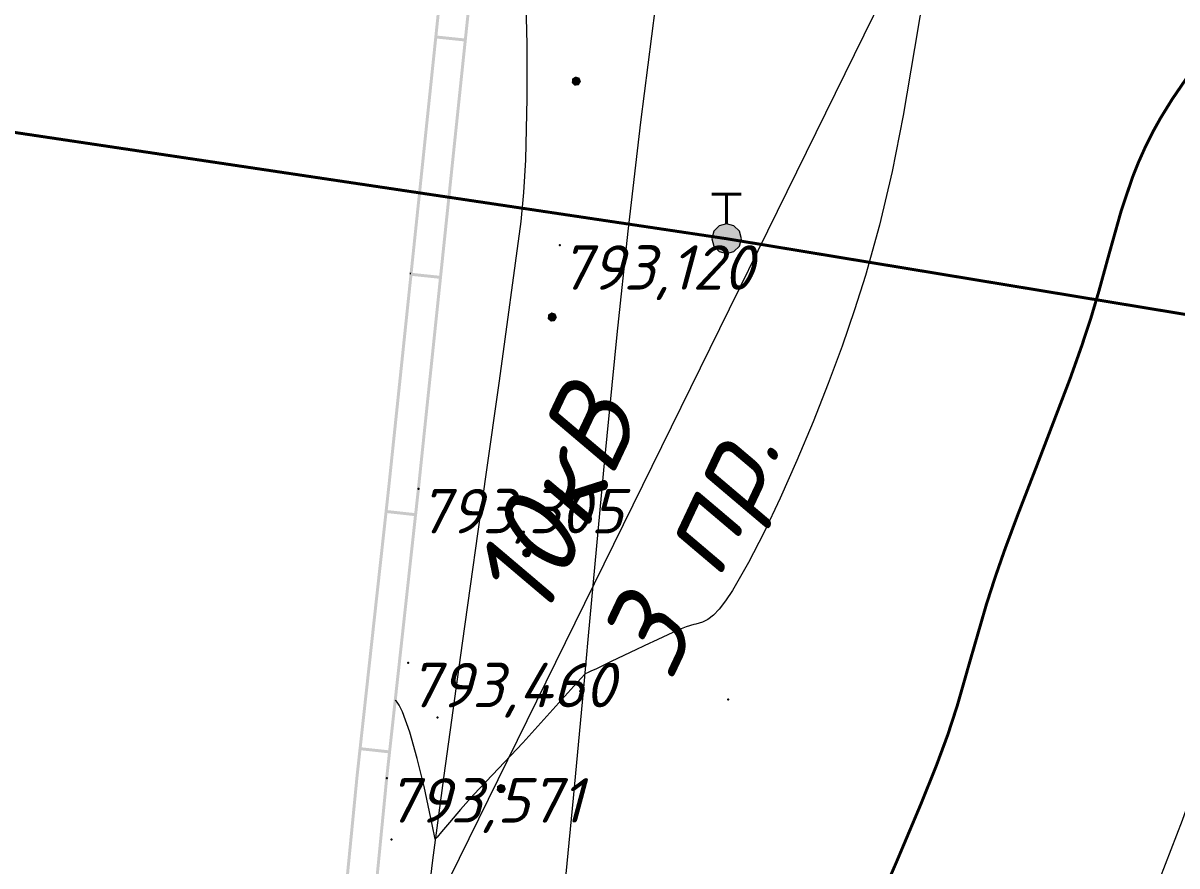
# Model space of a CAD drawing. Header units: metres. Extents: x 629572 to 645168, y 4785785 to 4790166.
# Drawn here: x 634751.56 to 634790.47, y 4788119.3 to 4788147.74 of the extents above; entities that cross this region are included whole.
import ezdxf

# ---------------------------------------------------------------- set-up
doc = ezdxf.new("R2010")
doc.units = ezdxf.units.M
doc.linetypes.add('Сплошная', pattern=[0])
doc.layers.get('0').update_dxf_attribs({"linetype": 'CONTINUOUS'})
for name, color, linetype in [('Горизонтали', 7, 'CONTINUOUS'), ('Дороги с покрытием (край_ бровка)', 7, 'CONTINUOUS'), ('Дороги с покрытием (осевая линия)', 7, 'CONTINUOUS'), ('каб.TNS+', 7, 'CONTINUOUS'), ('Кабельные столбики-сторожки', 7, 'CONTINUOUS'), ('Нурсултан', 7, 'CONTINUOUS'), ('Ограды каменные и жб (H более 1м) - по краю', 7, 'CONTINUOUS')]:
    doc.layers.add(name, color=color, linetype=linetype)
doc.layers.add('ЛЭП в.напряж.', color=10, linetype='SIL_KAB_VYSVOLT', lineweight=13)
doc.styles.add('ISOCPEUR', font='isocpeui.ttf')
doc.styles.get("Standard").update_dxf_attribs({"font": 'isocpeui.ttf'})
doc.linetypes.add('SIL_KAB_VYSVOLT', pattern='A,1.5,["<<",Standard,S=1.6,R=0,X=-1.5,Y=-0.8],5,0,1.5,[">>",Standard,S=1.6,R=0,X=-2.14,Y=-0.8],-2,8,-2', length=20)
doc.linetypes.add('TELEFON', pattern='A,8,["o",Standard,S=1,R=0,X=-4.33,Y=-0.34],-2', length=10)

# ---------------------------------------------------------------- blocks, each defined once
blk = doc.blocks.new('1010 - 119.2 эл.кабел.столбики-сторожки')
blk.add_hatch(color=7).paths.add_polyline_path([(0, 0.5), (-0.25, 0.433), (-0.433, 0.25), (-0.5, 0), (-0.433, -0.25), (-0.25, -0.433), (0, -0.5), (0.25, -0.433), (0.433, -0.25), (0.5, 0), (0.433, 0.25), (0.25, 0.433), (0, 0.5)])
at = {"color": 7, "linetype": 'Continuous', "lineweight": 0, "const_width": 0.1, "flags": 128}
for points in [[(-0.5, 1.5), (0.5, 1.5)], [(0, 0.5), (0, 1.5)]]:
    blk.add_lwpolyline(points, dxfattribs=at)
at = {"color": 7, "linetype": 'Continuous', "lineweight": 0, "flags": 128}
blk.add_lwpolyline([(0, 0.5), (-0.25, 0.433), (-0.433, 0.25), (-0.5, 0), (-0.433, -0.25), (-0.25, -0.433), (0, -0.5), (0.25, -0.433), (0.433, -0.25), (0.5, 0), (0.433, 0.25), (0.25, 0.433), (0, 0.5)], close=True, dxfattribs=at)
at = {"color": 7, "style": 'ISOCPEUR', "flags": 1}
for tag in ['X', 'Отметка', 'Отметка', 'Имя объекта CREDO-III', 'Код объекта CREDO-III', 'Примечание', 'Тип попереч. профиля', 'Y']:
    blk.add_attdef(tag, (0, 0), '', height=2.5, dxfattribs=at)

msp = doc.modelspace()

# ---------------------------------------------------------------- hatches: boundary and pattern name
at = {"layer": 'Дороги с покрытием (осевая линия)'}
for points in [[(634770.376, 4788145.76), (634770.374, 4788145.764), (634770.333, 4788145.878), (634770.33, 4788145.887), (634770.328, 4788145.891), (634770.324, 4788145.893), (634770.322, 4788145.888), (634770.32, 4788145.883), (634770.324, 4788145.893), (634770.283, 4788145.906), (634770.2, 4788145.934), (634770.196, 4788145.936), (634770.194, 4788145.935), (634770.192, 4788145.933), (634770.082, 4788145.862), (634770.078, 4788145.855), (634770.088, 4788145.854), (634770.078, 4788145.855), (634770.065, 4788145.725), (634770.075, 4788145.724), (634770.068, 4788145.717), (634770.143, 4788145.644), (634770.161, 4788145.626), (634770.168, 4788145.634), (634770.169, 4788145.626), (634770.168, 4788145.634), (634770.161, 4788145.626), (634770.163, 4788145.624), (634770.165, 4788145.623), (634770.169, 4788145.624), (634770.22, 4788145.638), (634770.233, 4788145.642), (634770.169, 4788145.624), (634770.299, 4788145.64), (634770.297, 4788145.65), (634770.298, 4788145.646), (634770.299, 4788145.64), (634770.306, 4788145.645), (634770.309, 4788145.653), (634770.331, 4788145.705), (634770.306, 4788145.645), (634770.374, 4788145.756), (634770.365, 4788145.761), (634770.374, 4788145.756)], [(634769.565, 4788137.8), (634769.564, 4788137.805), (634769.523, 4788137.918), (634769.52, 4788137.927), (634769.518, 4788137.932), (634769.514, 4788137.933), (634769.512, 4788137.928), (634769.511, 4788137.924), (634769.514, 4788137.933), (634769.474, 4788137.947), (634769.391, 4788137.975), (634769.389, 4788137.972), (634769.39, 4788137.974), (634769.391, 4788137.975), (634769.386, 4788137.977), (634769.385, 4788137.976), (634769.382, 4788137.974), (634769.387, 4788137.966), (634769.382, 4788137.974), (634769.272, 4788137.904), (634769.268, 4788137.897), (634769.254, 4788137.768), (634769.264, 4788137.766), (634769.254, 4788137.768), (634769.257, 4788137.759), (634769.332, 4788137.686), (634769.35, 4788137.668), (634769.352, 4788137.666), (634769.353, 4788137.665), (634769.358, 4788137.665), (634769.409, 4788137.679), (634769.421, 4788137.683), (634769.358, 4788137.665), (634769.487, 4788137.681), (634769.494, 4788137.685), (634769.563, 4788137.796)], [(634768.704, 4788129.846), (634768.702, 4788129.851), (634768.662, 4788129.964), (634768.659, 4788129.973), (634768.657, 4788129.978), (634768.653, 4788129.979), (634768.613, 4788129.993), (634768.53, 4788130.022), (634768.525, 4788130.024), (634768.524, 4788130.023), (634768.521, 4788130.021), (634768.527, 4788130.013), (634768.521, 4788130.021), (634768.505, 4788130.007), (634768.472, 4788129.978), (634768.521, 4788130.021), (634768.411, 4788129.951), (634768.417, 4788129.943), (634768.411, 4788129.951), (634768.407, 4788129.944), (634768.393, 4788129.815), (634768.403, 4788129.813), (634768.395, 4788129.806), (634768.47, 4788129.732), (634768.488, 4788129.715), (634768.495, 4788129.722), (634768.488, 4788129.715), (634768.49, 4788129.712), (634768.491, 4788129.711), (634768.496, 4788129.712), (634768.496, 4788129.714), (634768.495, 4788129.717), (634768.496, 4788129.712), (634768.625, 4788129.727), (634768.63, 4788129.727), (634768.633, 4788129.732), (634768.624, 4788129.737), (634768.633, 4788129.732), (634768.636, 4788129.74), (634768.659, 4788129.792), (634768.633, 4788129.732), (634768.702, 4788129.842), (634768.693, 4788129.847), (634768.702, 4788129.842)], [(634767.846, 4788121.893), (634767.844, 4788121.898), (634767.804, 4788122.011), (634767.8, 4788122.02), (634767.791, 4788122.017), (634767.8, 4788122.02), (634767.799, 4788122.025), (634767.794, 4788122.026), (634767.792, 4788122.021), (634767.792, 4788122.019), (634767.794, 4788122.026), (634767.754, 4788122.04), (634767.671, 4788122.068), (634767.668, 4788122.059), (634767.67, 4788122.066), (634767.671, 4788122.068), (634767.666, 4788122.07), (634767.665, 4788122.069), (634767.662, 4788122.067), (634767.553, 4788121.997), (634767.549, 4788121.994), (634767.548, 4788121.989), (634767.558, 4788121.988), (634767.548, 4788121.989), (634767.535, 4788121.86), (634767.534, 4788121.855), (634767.538, 4788121.852), (634767.613, 4788121.778), (634767.63, 4788121.761), (634767.633, 4788121.758), (634767.634, 4788121.757), (634767.639, 4788121.758), (634767.768, 4788121.773), (634767.767, 4788121.783), (634767.767, 4788121.779), (634767.768, 4788121.773), (634767.773, 4788121.774), (634767.775, 4788121.778), (634767.767, 4788121.783), (634767.775, 4788121.778), (634767.779, 4788121.787), (634767.801, 4788121.839), (634767.775, 4788121.778), (634767.843, 4788121.889), (634767.835, 4788121.894), (634767.843, 4788121.889)]]:
    msp.add_hatch(color=7, dxfattribs=at).paths.add_polyline_path(points)
at = {"layer": 'Ограды каменные и жб (H более 1м) - по краю'}
for points in [[(634764.075, 4788152.666), (634766.944, 4788152.13), (634766.988, 4788152.163), (634766.983, 4788152.159), (634766.946, 4788152.131), (634766.944, 4788152.13), (634766.651, 4788149.322), (634766.432, 4788147.218), (634766.531, 4788147.208), (634766.751, 4788149.312), (634767.047, 4788152.152), (634767.049, 4788152.166), (634767.054, 4788152.212), (634767.008, 4788152.22), (634764.044, 4788152.773), (634763.995, 4788152.782), (634763.986, 4788152.733), (634764.035, 4788152.724), (634763.986, 4788152.733), (634763.802, 4788151.75), (634763.793, 4788151.701), (634763.842, 4788151.692), (634763.851, 4788151.741), (634763.842, 4788151.692), (634765.854, 4788151.317), (634765.657, 4788149.426), (634765.437, 4788147.322), (634765.536, 4788147.312), (634765.756, 4788149.416), (634765.963, 4788151.398), (634765.944, 4788151.383), (634765.963, 4788151.398), (634765.963, 4788151.398), (634763.91, 4788151.781)], [(634765.915, 4788141.305), (634766.211, 4788144.146), (634766.526, 4788147.158), (634766.476, 4788147.164), (634766.526, 4788147.158), (634766.531, 4788147.208), (634766.481, 4788147.213), (634765.487, 4788147.317), (634765.437, 4788147.322), (634765.432, 4788147.273), (634765.117, 4788144.26), (634764.821, 4788141.419), (634764.601, 4788139.316), (634764.7, 4788139.305), (634764.92, 4788141.409), (634765.217, 4788144.25), (634765.526, 4788147.212), (634766.421, 4788147.119), (634766.112, 4788144.156), (634765.815, 4788141.316), (634765.595, 4788139.212), (634765.695, 4788139.202)], [(634765.078, 4788133.299), (634765.375, 4788136.139), (634765.69, 4788139.152), (634765.695, 4788139.202), (634765.645, 4788139.207), (634764.651, 4788139.311), (634764.645, 4788139.261), (634764.596, 4788139.266), (634764.281, 4788136.254), (634763.984, 4788133.413), (634763.851, 4788132.135), (634763.761, 4788131.315), (634763.861, 4788131.304), (634763.95, 4788132.124), (634763.912, 4788132.128), (634763.912, 4788132.128), (634763.912, 4788132.128), (634763.95, 4788132.124), (634764.084, 4788133.403), (634764.381, 4788136.243), (634764.69, 4788139.206), (634765.585, 4788139.113), (634765.276, 4788136.15), (634764.979, 4788133.309), (634764.845, 4788132.028), (634764.755, 4788131.206), (634764.855, 4788131.195), (634764.945, 4788132.018), (634764.945, 4788132.018), (634764.945, 4788132.018)], [(634764.651, 4788139.311), (634764.601, 4788139.316), (634764.596, 4788139.266), (634764.645, 4788139.261)], [(634764.208, 4788125.296), (634764.519, 4788128.135), (634764.849, 4788131.146), (634764.855, 4788131.195), (634764.805, 4788131.201), (634764.799, 4788131.151), (634764.805, 4788131.201), (634763.811, 4788131.31), (634763.761, 4788131.315), (634763.756, 4788131.266), (634763.805, 4788131.26), (634763.756, 4788131.266), (634763.425, 4788128.255), (634763.114, 4788125.416), (634762.884, 4788123.313), (634762.983, 4788123.302), (634763.214, 4788125.405), (634763.525, 4788128.244), (634763.85, 4788131.205), (634764.744, 4788131.107), (634764.42, 4788128.146), (634764.108, 4788125.307), (634763.878, 4788123.204), (634763.977, 4788123.193)], [(634763.775, 4788122.27), (634763.775, 4788122.27), (634763.775, 4788122.27), (634763.568, 4788120.14), (634763.291, 4788117.298), (634763.085, 4788115.193), (634763.185, 4788115.183), (634763.39, 4788117.288), (634763.667, 4788120.131), (634763.875, 4788122.26), (634763.972, 4788123.144), (634763.922, 4788123.149), (634763.972, 4788123.144), (634763.977, 4788123.193), (634763.927, 4788123.199), (634762.933, 4788123.308), (634762.884, 4788123.313), (634762.878, 4788123.263), (634762.928, 4788123.258), (634762.878, 4788123.263), (634762.781, 4788122.379), (634762.781, 4788122.373), (634762.78, 4788122.367), (634762.572, 4788120.237), (634762.295, 4788117.395), (634762.09, 4788115.29), (634762.19, 4788115.28), (634762.395, 4788117.385), (634762.672, 4788120.228), (634762.879, 4788122.357), (634762.88, 4788122.363), (634762.881, 4788122.369), (634762.972, 4788123.203), (634763.867, 4788123.105)]]:
    msp.add_hatch(color=7, dxfattribs=at).paths.add_polyline_path(points)

# ---------------------------------------------------------------- linework, layer by layer
at = {"layer": 'Горизонтали', "color": 34, "linetype": 'Сплошная', "lineweight": 0, "const_width": 0.1, "elevation": 794, "flags": 128}
msp.add_lwpolyline([(634788.551, 4788162.603), (634788.363, 4788161.818), (634788.235, 4788161.21), (634788.181, 4788160.686), (634788.192, 4788160.177), (634788.27, 4788159.687), (634788.418, 4788159.206), (634788.635, 4788158.742), (634788.922, 4788158.294), (634789.278, 4788157.864), (634789.584, 4788157.557), (634789.945, 4788157.237), (634790.364, 4788156.903), (634790.842, 4788156.552), (634791.968, 4788155.805), (634793.569, 4788154.832), (634794.789, 4788154.093), (634795.507, 4788153.615), (634795.916, 4788153.285), (634796.064, 4788153.136), (634796.18, 4788152.994), (634796.264, 4788152.856), (634796.318, 4788152.72), (634796.342, 4788152.585), (634796.338, 4788152.447), (634796.307, 4788152.312), (634796.248, 4788152.169), (634796.045, 4788151.849), (634795.718, 4788151.464), (634795.134, 4788150.857), (634794.983, 4788150.703), (634794.099, 4788149.785), (634793.304, 4788148.927), (634792.574, 4788148.105), (634791.91, 4788147.318), (634791.31, 4788146.565), (634790.778, 4788145.849), (634790.314, 4788145.17), (634789.919, 4788144.53), (634789.652, 4788144.05), (634789.408, 4788143.559), (634789.182, 4788143.054), (634788.971, 4788142.525), (634788.59, 4788141.393), (634788.15, 4788139.822), (634787.837, 4788138.681), (634787.578, 4788137.808), (634787.26, 4788136.841), (634786.869, 4788135.739), (634785.736, 4788132.775), (634785.084, 4788131.092), (634784.657, 4788129.945), (634784.341, 4788129.035), (634784.046, 4788128.121), (634783.443, 4788126.036), (634783.067, 4788124.716), (634782.746, 4788123.729), (634782.353, 4788122.668), (634781.825, 4788121.357), (634781.007, 4788119.416), (634779.676, 4788116.328), (634778.537, 4788113.767), (634777.554, 4788111.656), (634776.734, 4788110.008), (634776.329, 4788109.257), (634775.944, 4788108.593), (634775.577, 4788108.011), (634775.224, 4788107.506), (634774.885, 4788107.078), (634774.551, 4788106.713), (634774.214, 4788106.403), (634773.855, 4788106.131), (634773.512, 4788105.913), (634773.146, 4788105.719), (634772.742, 4788105.539), (634772.169, 4788105.314), (634771.539, 4788105.068), (634770.573, 4788104.648), (634769.626, 4788104.206), (634768.881, 4788103.846), (634768.583, 4788103.701), (634768.472, 4788103.646), (634768.34, 4788103.582), (634768.321, 4788103.573), (634768.299, 4788103.562)], dxfattribs=at)
at = {"layer": 'Горизонтали', "color": 34, "linetype": 'Сплошная', "lineweight": 0, "true_color": 0xa55200, "flags": 128}
for points, elevation in [([(634785.418, 4788162.473), (634785.169, 4788161.436), (634784.985, 4788160.642), (634784.853, 4788159.98), (634784.754, 4788159.362), (634784.691, 4788158.795), (634784.662, 4788158.269), (634784.67, 4788157.792), (634784.714, 4788157.363), (634784.794, 4788156.984), (634784.91, 4788156.646), (634785.073, 4788156.308), (634785.283, 4788155.964), (634785.591, 4788155.534), (634785.932, 4788155.046), (634786.113, 4788154.688), (634786.165, 4788154.516), (634786.191, 4788154.348), (634786.19, 4788154.18), (634786.163, 4788154.011), (634786.068, 4788153.736), (634785.906, 4788153.432), (634785.676, 4788153.099), (634785.378, 4788152.737), (634785.019, 4788152.351), (634784.59, 4788151.931), (634783.432, 4788150.904), (634783.251, 4788150.748), (634782.86, 4788150.401), (634782.608, 4788150.149), (634782.415, 4788149.91), (634782.264, 4788149.66), (634782.136, 4788149.367), (634782.023, 4788149.008), (634781.916, 4788148.554), (634781.801, 4788147.943), (634781.626, 4788146.883), (634781.242, 4788144.614), (634780.866, 4788142.724), (634780.443, 4788140.922), (634779.97, 4788139.218), (634779.604, 4788138.058), (634779.185, 4788136.84), (634778.717, 4788135.576), (634778.207, 4788134.286), (634777.657, 4788132.974), (634777.093, 4788131.706), (634776.538, 4788130.535), (634776.029, 4788129.537), (634775.488, 4788128.596), (634775.252, 4788128.244), (634775.035, 4788127.966), (634774.841, 4788127.764), (634774.656, 4788127.619), (634774.474, 4788127.526), (634774.247, 4788127.459), (634774.178, 4788127.442), (634773.928, 4788127.366), (634773.641, 4788127.255), (634772.795, 4788126.863), (634772.693, 4788126.814), (634772.039, 4788126.501), (634771.399, 4788126.196), (634770.896, 4788125.957), (634770.896, 4788125.957), (634770.711, 4788125.869), (634770.62, 4788125.826), (634770.522, 4788125.78), (634770.518, 4788125.778), (634770.504, 4788125.771)], 793.5), ([(634800.353, 4788143.728), (634799.6, 4788142.951), (634798.55, 4788141.855), (634797.721, 4788140.951), (634797.048, 4788140.169), (634796.543, 4788139.519), (634796.193, 4788138.993), (634795.921, 4788138.488), (634795.716, 4788137.986), (634795.516, 4788137.34), (634795.397, 4788136.936), (634795.118, 4788136.109), (634794.593, 4788134.533), (634794.13, 4788132.936), (634793.473, 4788130.37), (634792.603, 4788126.975), (634792.242, 4788125.666), (634791.897, 4788124.493), (634791.317, 4788122.698), (634790.651, 4788120.835), (634789.885, 4788118.86), (634788.891, 4788116.442), (634787.886, 4788114.094), (634787.076, 4788112.344), (634786.681, 4788111.559), (634786.29, 4788110.83), (634785.9, 4788110.15), (634785.506, 4788109.511), (634785.009, 4788108.768), (634784.443, 4788107.985), (634783.804, 4788107.152), (634782.939, 4788106.073), (634782.109, 4788105.034), (634781.573, 4788104.321), (634781.073, 4788103.574), (634780.638, 4788102.821), (634780.272, 4788102.072), (634779.948, 4788101.268), (634779.917, 4788101.185), (634779.803, 4788100.883), (634779.754, 4788100.752), (634779.75, 4788100.741), (634779.743, 4788100.721)], 794.5), ([(634770.504, 4788125.771), (634770.139, 4788125.364), (634768.411, 4788123.459), (634767.591, 4788122.591), (634766.761, 4788121.708), (634766.312, 4788121.205), (634765.938, 4788120.769), (634765.669, 4788120.449), (634765.524, 4788120.275), (634765.484, 4788120.227), (634765.471, 4788120.212), (634765.464, 4788120.202)], 793.5), ([(634765.464, 4788120.202), (634765.36, 4788120.695), (634765.084, 4788121.977), (634764.856, 4788122.93), (634764.604, 4788123.811), (634764.354, 4788124.506), (634764.251, 4788124.723), (634764.183, 4788124.828), (634764.143, 4788124.868), (634764.128, 4788124.88), (634764.122, 4788124.885), (634764.115, 4788124.891), (634764.114, 4788124.891), (634764.113, 4788124.892)], 793.5)]:
    msp.add_lwpolyline(points, dxfattribs=dict(at, elevation=elevation))
at = {"layer": 'Дороги с покрытием (край_ бровка)', "color": 251, "linetype": 'Сплошная', "lineweight": 0, "true_color": 0x636466, "flags": 128}
for points in [[(634795.566, 4788179.802), (634795.489, 4788179.838), (634795.42, 4788179.894), (634795.298, 4788180.071), (634795.193, 4788180.31), (634795.124, 4788180.478), (634795.012, 4788180.676), (634794.884, 4788180.794), (634794.668, 4788180.905), (634794.382, 4788181.024), (634794.023, 4788181.15), (634793.669, 4788181.249), (634793.283, 4788181.325), (634792.953, 4788181.351), (634792.631, 4788181.324), (634792.229, 4788181.24), (634791.623, 4788181.068), (634791.412, 4788181.006), (634790.952, 4788180.88), (634790.59, 4788180.803), (634789.077, 4788180.593), (634788.546, 4788180.522), (634785.243, 4788180.056), (634783.61, 4788179.785), (634782.54, 4788179.559), (634781.541, 4788179.286), (634780.625, 4788179.003), (634779.612, 4788178.641), (634778.759, 4788178.274), (634778.332, 4788178.056), (634777.964, 4788177.837), (634777.655, 4788177.619), (634777.405, 4788177.4), (634777.205, 4788177.168), (634777.031, 4788176.893), (634776.882, 4788176.573), (634776.753, 4788176.202), (634776.605, 4788175.601), (634776.452, 4788174.734), (634776.446, 4788174.692), (634776.287, 4788173.807), (634776.128, 4788173.186), (634775.519, 4788171.472), (634775.473, 4788171.347), (634775.006, 4788170.064), (634774.681, 4788169.11), (634774.355, 4788168.01), (634774.252, 4788167.57), (634774.189, 4788167.199), (634774.162, 4788166.861), (634774.168, 4788166.5), (634774.205, 4788166.109), (634774.276, 4788165.672), (634774.458, 4788164.832), (634774.617, 4788164.119), (634774.696, 4788163.671), (634774.743, 4788163.276), (634774.76, 4788162.91), (634774.747, 4788162.568), (634774.747, 4788162.568), (634774.579, 4788161.132), (634774.144, 4788157.819), (634773.9, 4788155.985), (634773.007, 4788149.242), (634772.389, 4788144.394), (634771.952, 4788140.714), (634771.581, 4788137.231), (634771.17, 4788133.018), (634770.623, 4788127.062), (634770.464, 4788125.314), (634770.118, 4788121.587), (634769.864, 4788119.041), (634769.297, 4788113.966), (634768.686, 4788108.895), (634768.053, 4788103.827), (634768.053, 4788103.827)], [(634691.909, 4788136.824), (634691.909, 4788136.824), (634692.567, 4788143.052), (634693.108, 4788148.105), (634693.416, 4788150.811), (634693.502, 4788151.363), (634693.619, 4788151.945), (634693.899, 4788153.065), (634694.223, 4788154.172), (634694.334, 4788154.593), (634694.498, 4788155.325), (634694.608, 4788155.823), (634694.896, 4788157.005), (634695.174, 4788157.917), (634695.376, 4788158.437), (634695.587, 4788158.867), (634695.807, 4788159.21), (634696.037, 4788159.466), (634696.305, 4788159.67), (634696.622, 4788159.843), (634696.989, 4788159.987), (634697.407, 4788160.1), (634697.787, 4788160.171), (634698.203, 4788160.224), (634698.66, 4788160.257), (634699.165, 4788160.273), (634699.878, 4788160.268), (634700.829, 4788160.233), (634700.932, 4788160.229), (634708.579, 4788159.761), (634725.226, 4788158.695), (634746.373, 4788157.331), (634746.373, 4788157.331), (634753.786, 4788156.868), (634759.655, 4788156.497), (634762.434, 4788156.31), (634762.793, 4788156.266), (634763.153, 4788156.199), (634763.509, 4788156.109), (634763.857, 4788155.997), (634764.196, 4788155.864), (634764.521, 4788155.712), (634765.394, 4788155.204), (634765.944, 4788154.849), (634766.447, 4788154.501), (634766.919, 4788154.141), (634767.237, 4788153.856), (634767.48, 4788153.575), (634767.702, 4788153.256), (634767.894, 4788152.916), (634768.056, 4788152.558), (634768.183, 4788152.19), (634768.273, 4788151.823), (634768.339, 4788151.343), (634768.404, 4788150.609), (634768.502, 4788148.817), (634768.547, 4788147.025), (634768.547, 4788146.968), (634768.552, 4788145.203), (634768.505, 4788143.119), (634768.441, 4788142.019), (634768.35, 4788141.045), (634767.613, 4788135.666), (634767.168, 4788132.511), (634766.366, 4788126.817), (634765.748, 4788122.355), (634765.368, 4788119.492), (634764.785, 4788114.59), (634764.258, 4788109.681), (634763.758, 4788104.768)]]:
    msp.add_lwpolyline(points, dxfattribs=at)
at = {"layer": 'каб.TNS+', "color": 3, "linetype": 'TELEFON', "lineweight": 13, "true_color": 0x00e600, "const_width": 0.1, "flags": 128}
msp.add_lwpolyline([(633230.144, 4788389.592), (633344.729, 4788403.854), (633409.357, 4788391.818), (633420.009, 4788387.98), (633437.054, 4788383.297), (633526.334, 4788366.901), (633634.565, 4788348.248), (633710.126, 4788332.171), (634104.681, 4788238.498), (634261.231, 4788230.403), (634311.884, 4788200.571), (634417.542, 4788151.457), (634579.568, 4788156.544), (634633.9, 4788158.034), (634644.582, 4788158.401), (634694.097, 4788152.282), (634733.066, 4788146.767), (634775.286, 4788140.461), (634799.265, 4788136.502), (635093.223, 4788078.935), (635226.392, 4788062.853), (635399.922, 4788029.549), (635484.356, 4788023.579), (635569.309, 4788012.235), (635621.709, 4788004.851), (635666.94, 4787992.952), (635740.027, 4787980.176), (635779.914, 4787970.332), (635826.581, 4787957.347), (635853.488, 4787947.661), (635872.702, 4787940.068), (635991.537, 4787886.465), (636187.111, 4787806.711), (636209.235, 4787765.084), (636377.357, 4787726.52), (636432.925, 4787741.365), (636490.651, 4787769.031), (636568.713, 4787804.041), (636646.25, 4787818.683), (636712.558, 4787826.654), (636770.215, 4787836.87), (636964.065, 4787865.88), (637090.976, 4787866.86), (637407.809, 4787914.614), (637650.17, 4787988.245), (637701.732, 4787996.925), (637736.588, 4788004.318), (637781.106, 4788015.857), (637823.812, 4788025.287), (637840.147, 4788027.841), (637887.457, 4788037.971), (637924.534, 4788044.77), (637950.054, 4788039.488), (637995.293, 4788042.79), (638160.082, 4788128.557), (638321.49, 4788202.495), (638407.595, 4788245.637), (638451.902, 4788258.85), (638484.142, 4788264.993), (638492.947, 4788261.65)], dxfattribs=at)
at = {"layer": 'ЛЭП в.напряж.', "lineweight": 13}
msp.add_lwpolyline([(634761.336, 4788089.182), (634764.015, 4788114.942), (634781.231, 4788149.999)], dxfattribs=at)
at = {"layer": 'Нурсултан', "color": 7}
for p in [(634769.661, 4788140.24, 6.443), (634775.286, 4788140.461, 6.472), (634764.895, 4788132.023, 6.628), (634764.555, 4788126.154, 6.783), (634770.349, 4788125.2, 6.818), (634775.336, 4788124.914, 6.892), (634765.541, 4788124.307, 6.735), (634763.825, 4788122.265, 6.894), (634763.993, 4788120.198, 6.905)]:
    msp.add_point(p, dxfattribs=at)

# ---------------------------------------------------------------- block references
at = {"layer": 'Кабельные столбики-сторожки', "color": 7, "linetype": 'Continuous'}
msp.add_blockref('1010 - 119.2 эл.кабел.столбики-сторожки', (634775.286, 4788140.461), dxfattribs=at)

# ---------------------------------------------------------------- texts
at = {"layer": 'ЛЭП в.напряж.', "color": 1, "insert": (634774.097, 4788125.114), "char_height": 2.8505, "attachment_point": 7, "rotation": 64.7258, "style": 'ISOCPEUR'}
msp.add_mtext('10кВ\\P3 пр.', dxfattribs=at)
at = {"layer": 'Нурсултан', "color": 251, "char_height": 1.5, "attachment_point": 1, "style": 'ISOCPEUR'}
for s, insert in [('793,120', (634769.661, 4788140.24, 6.443)), ('793,305', (634764.895, 4788132.023, 6.628)), ('793,460', (634764.555, 4788126.154, 6.783)), ('793,571', (634763.825, 4788122.265, 6.894))]:
    msp.add_mtext(s, dxfattribs=dict(at, insert=insert))

doc.saveas('drawing.dxf')
